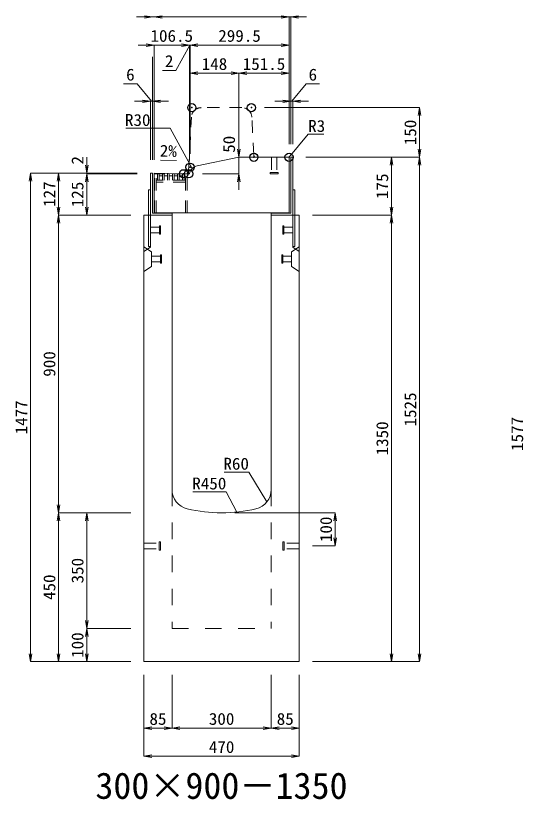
# Model space of a CAD drawing. Units: millimetres at full size. Extents: x -1809 to 57027, y -20349 to 17321.
# Drawn here: x 21277 to 22813, y -12412 to -10043 of the extents above; entities that cross this region are included whole.
import ezdxf
from ezdxf.enums import TextEntityAlignment as Align

# ---------------------------------------------------------------- set-up
doc = ezdxf.new("R2010")
doc.units = ezdxf.units.MM
doc.header["$LTSCALE"] = 50
doc.header["$PDMODE"] = 32
doc.header["$PDSIZE"] = 25
doc.linetypes.add('USER1', pattern=[2, 1, -1])
doc.linetypes.add('USER2', pattern=[1.35, 0.75, -0.6])
for name, color, linetype, lineweight in [('インサート', 3, 'USER2', 9), ('グレーチング', 7, 'USER2', 5), ('受枠', 3, 'Continuous', 5), ('寸法線', 7, 'Continuous', 13), ('引出線', 4, 'Continuous', 13), ('本体', 2, 'Continuous', 13)]:
    doc.layers.add(name, color=color, linetype=linetype, lineweight=lineweight)
doc.layers.add('作業エリア', color=11, linetype='Continuous')
doc.layers.add('文字', color=7, linetype='Continuous')
doc.styles.add('ＭＳ 明朝', font='')
doc.styles.get('ＭＳ 明朝').set_extended_font_data('MS Mincho')

# ---------------------------------------------------------------- blocks, each defined once
blk = doc.blocks.new('open_arrow')
at = {"color": 0, "linetype": 'Continuous', "lineweight": -2}
blk.add_lwpolyline([(7.5, 1.25), (0, 0), (7.5, -1.25)], dxfattribs=at)

msp = doc.modelspace()

# ---------------------------------------------------------------- linework, layer by layer
at = {"layer": 'インサート'}
for p, q in [((22050.5, -10471.05), (22050.5, -10517.05)), ((22050.5, -10471.05), (22067.5, -10471.05)), ((22067.5, -10471.05), (22067.5, -10517.05)), ((22046.5, -10521.05), (22046.5, -10517.05)), ((22046.5, -10517.05), (22071.5, -10517.05)), ((22071.5, -10517.05), (22071.5, -10521.05)), ((22046.5, -10521.05), (22071.5, -10521.05)), ((21685, -10682.55), (21712, -10682.55)), ((21685, -10682.55), (21685, -10699.55)), ((21715, -10678.55), (21712, -10678.55)), ((21712, -10678.55), (21712, -10703.55)), ((21715, -10703.55), (21715, -10678.55)), ((22085, -10678.55), (22088, -10678.55)), ((22085, -10703.55), (22085, -10678.55)), ((22088, -10678.55), (22088, -10703.55)), ((22115, -10682.55), (22088, -10682.55)), ((22115, -10682.55), (22115, -10699.55)), ((21685, -10699.55), (21712, -10699.55)), ((21712, -10703.55), (21715, -10703.55)), ((22088, -10703.55), (22085, -10703.55)), ((22115, -10699.55), (22088, -10699.55)), ((21688.2, -10770.55), (21715.2, -10770.55)), ((21688.2, -10770.55), (21688.2, -10787.55)), ((21718.2, -10766.55), (21715.2, -10766.55)), ((21715.2, -10766.55), (21715.2, -10791.55)), ((21718.2, -10791.55), (21718.2, -10766.55)), ((22081.8, -10766.55), (22084.8, -10766.55)), ((22081.8, -10791.55), (22081.8, -10766.55)), ((22084.8, -10766.55), (22084.8, -10791.55)), ((22111.8, -10770.55), (22084.8, -10770.55)), ((22111.8, -10770.55), (22111.8, -10787.55)), ((21688.2, -10787.55), (21715.2, -10787.55)), ((21715.2, -10791.55), (21718.2, -10791.55)), ((22084.8, -10791.55), (22081.8, -10791.55)), ((22111.8, -10787.55), (22084.8, -10787.55)), ((21711, -11658.55), (21711, -11633.55)), ((21711, -11633.55), (21715, -11633.55)), ((21715, -11658.55), (21715, -11633.55)), ((22085, -11633.55), (22089, -11633.55)), ((22085, -11633.55), (22085, -11658.55)), ((22089, -11633.55), (22089, -11658.55)), ((21665, -11637.55), (21711, -11637.55)), ((21665, -11654.55), (21665, -11637.55)), ((21665, -11654.55), (21711, -11654.55)), ((22135, -11637.55), (22089, -11637.55)), ((22135, -11654.55), (22089, -11654.55)), ((22135, -11637.55), (22135, -11654.55)), ((21715, -11658.55), (21711, -11658.55)), ((22089, -11658.55), (22085, -11658.55))]:
    msp.add_line(p, q, dxfattribs=at)
at = {"layer": 'グレーチング'}
for p, q in [((21697.5, -10639.05), (21697.5, -10521.05)), ((21795.5, -10521.05), (21697.5, -10521.05)), ((21702, -10639.05), (21702, -10521.05)), ((21791, -10540.05), (21702, -10540.05)), ((21706.5, -10540.05), (21706.5, -10521.05)), ((21711, -10540.05), (21711, -10521.05)), ((21721.6, -10527.05), (21711, -10527.05)), ((21721.6, -10540.05), (21721.6, -10521.05)), ((21726.1, -10540.05), (21726.1, -10521.05)), ((21736.7, -10527.05), (21726.1, -10527.05)), ((21736.7, -10540.05), (21736.7, -10521.05)), ((21741.2, -10540.05), (21741.2, -10521.05)), ((21751.8, -10527.05), (21741.2, -10527.05)), ((21751.8, -10540.05), (21751.8, -10521.05)), ((21756.3, -10540.05), (21756.3, -10521.05)), ((21766.9, -10527.05), (21756.3, -10527.05)), ((21766.9, -10540.05), (21766.9, -10521.05)), ((21771.4, -10540.05), (21771.4, -10521.05)), ((21782, -10527.05), (21771.4, -10527.05)), ((21782, -10540.05), (21782, -10521.05)), ((21786.5, -10540.05), (21786.5, -10521.05)), ((21791, -10639.05), (21791, -10521.05)), ((21795.5, -10639.05), (21795.5, -10521.05)), ((21791, -10546.05), (21702, -10546.05))]:
    msp.add_line(p, q, dxfattribs=at)
at = {"layer": '作業エリア'}
for p in [(21810, -10321.05), (21990, -10321.05), (21997.5, -10471.05), (22104, -10471.05), (21804.5, -10501.05), (21785, -10521.05), (21800, -10521.05)]:
    msp.add_point(p, dxfattribs=at)
at = {"layer": '受枠'}
for p, q in [((22109, -10471.05), (22109, -10640.05)), ((22115, -10471.05), (22109, -10471.05)), ((22115, -10471.05), (22115, -10741.05)), ((21685, -10519.05), (21685, -10741.05)), ((21685, -10519.05), (21691, -10519.05)), ((21691, -10519.05), (21691, -10640.05)), ((21679, -10569.05), (21679, -10741.05)), ((21679, -10569.05), (21685, -10569.05)), ((22121, -10569.05), (22115, -10569.05)), ((22121, -10569.05), (22121, -10741.05)), ((21685, -10646.05), (21750, -10646.05)), ((21691, -10640.05), (21750, -10640.05)), ((21750, -10640.05), (21750, -10646.05)), ((22050, -10640.05), (22050, -10646.05)), ((22109, -10640.05), (22050, -10640.05)), ((22115, -10646.05), (22050, -10646.05)), ((21679, -10741.05), (21685, -10741.05)), ((22121, -10741.05), (22115, -10741.05))]:
    msp.add_line(p, q, dxfattribs=at)
at = {"layer": '寸法線'}
for p, q in [((21744, -10046.93), (21643, -10046.93)), ((22104, -10046.93), (21696, -10046.93)), ((22056, -10046.93), (22157, -10046.93)), ((22104, -10431.03), (22104, -10046.93)), ((22104, -10431.03), (22104, -10046.93)), ((22109, -10431.03), (22109, -10046.93)), ((21802.57, -10131.93), (21648, -10131.93)), ((21696, -10479.25), (21696, -10131.93)), ((21852.5, -10131.93), (21754.57, -10131.93)), ((21803.53, -10131.93), (21761.69, -10208.3)), ((21802.57, -10481.03), (21802.57, -10131.93)), ((22104, -10131.93), (21804.5, -10131.93)), ((21804.5, -10461.03), (21804.5, -10131.93)), ((22104, -10431.03), (22104, -10131.93)), ((21691, -10479.03), (21691, -10166.91)), ((21696, -10479.25), (21696, -10176.93)), ((21696, -10479.25), (21696, -10176.93)), ((21802.57, -10481.03), (21802.57, -10178.69)), ((21804.5, -10461.03), (21804.5, -10176.93)), ((21761.69, -10208.3), (21721.28, -10208.3)), ((21804.5, -10216.93), (21952.5, -10216.93)), ((21804.5, -10461.03), (21804.5, -10216.93)), ((21952.5, -10431.03), (21952.5, -10216.93)), ((21952.5, -10216.93), (22104, -10216.93)), ((21952.5, -10431.03), (21952.5, -10216.93)), ((22104, -10431.03), (22104, -10216.93)), ((21644.67, -10249.13), (21603.44, -10249.13)), ((21688, -10301.93), (21644.67, -10249.13)), ((22112, -10301.93), (22155.33, -10249.13)), ((22155.33, -10249.13), (22196.56, -10249.13)), ((21739, -10301.93), (21637, -10301.93)), ((21685, -10479.03), (21685, -10301.93)), ((21691, -10479.03), (21691, -10301.93)), ((22061, -10301.93), (22163, -10301.93)), ((22109, -10431.03), (22109, -10301.93)), ((22115, -10431.03), (22115, -10301.93)), ((22030.02, -10321.05), (22498.78, -10321.05)), ((22498.78, -10321.05), (22498.78, -10471.05)), ((21952.5, -10423.05), (21952.5, -10569.05)), ((21492.06, -10471.05), (21492.06, -10569.05)), ((22155.02, -10471.05), (22413.78, -10471.05)), ((22155.02, -10471.05), (22498.78, -10471.05)), ((22155.02, -10471.05), (22498.78, -10471.05)), ((22413.78, -10471.05), (22413.78, -10646.05)), ((22498.78, -10471.05), (22498.78, -11996.05)), ((21322.06, -11996.05), (21322.06, -10519.05)), ((21644.98, -10519.05), (21322.06, -10519.05)), ((21407.06, -10519.05), (21407.06, -10646.05)), ((21644.98, -10519.05), (21407.06, -10519.05)), ((21644.98, -10519.05), (21492.06, -10519.05)), ((21644.98, -10521.05), (21492.06, -10521.05)), ((21492.06, -10521.05), (21492.06, -10646.05)), ((21644.98, -10521.05), (21492.06, -10521.05)), ((21842.59, -10521.05), (21952.5, -10521.05)), ((21624.98, -10646.05), (21407.06, -10646.05)), ((21407.06, -10646.05), (21407.06, -11546.05)), ((21624.98, -10646.05), (21407.06, -10646.05)), ((21624.98, -10646.05), (21492.06, -10646.05)), ((22175.02, -10646.05), (22413.78, -10646.05)), ((22175.02, -10646.05), (22413.78, -10646.05)), ((22413.78, -10646.05), (22413.78, -11996.05)), ((21624.98, -11546.05), (21407.06, -11546.05)), ((21407.06, -11996.05), (21407.06, -11546.05)), ((21624.98, -11546.05), (21407.06, -11546.05)), ((21492.06, -11546.05), (21492.06, -11896.05)), ((21624.98, -11546.05), (21492.06, -11546.05)), ((21940.02, -11546.05), (22243.78, -11546.05)), ((22243.78, -11546.05), (22243.78, -11646.05)), ((22175.02, -11646.05), (22243.78, -11646.05)), ((21624.98, -11896.05), (21492.06, -11896.05)), ((21492.06, -11896.05), (21492.06, -11996.05)), ((21624.98, -11896.05), (21492.06, -11896.05)), ((21624.98, -11996.05), (21322.06, -11996.05)), ((21624.98, -11996.05), (21407.06, -11996.05)), ((21624.98, -11996.05), (21492.06, -11996.05)), ((22175.02, -11996.05), (22413.78, -11996.05)), ((22175.02, -11996.05), (22498.78, -11996.05)), ((21665, -12036.07), (21665, -12197.21)), ((21665, -12036.07), (21665, -12282.21)), ((21750, -12036.07), (21750, -12197.21)), ((21750, -12036.07), (21750, -12197.21)), ((22050, -12036.07), (22050, -12197.21)), ((22050, -12036.07), (22050, -12197.21)), ((22135, -12036.07), (22135, -12197.21)), ((22135, -12036.07), (22135, -12282.21)), ((21665, -12197.21), (21750, -12197.21)), ((21750, -12197.21), (22050, -12197.21)), ((22050, -12197.21), (22135, -12197.21)), ((21665, -12282.21), (22135, -12282.21))]:
    msp.add_line(p, q, dxfattribs=at)
at = {"layer": '引出線'}
for points in [[(21810.6, -10505.19), (21744.87, -10383.51), (21684.87, -10383.51), (21610.2, -10383.51)], [(22103.12, -10471.93), (22161.85, -10401.57), (22209.57, -10401.57)], [(21764, -10481.04), (21715.26, -10480.06), (21764, -10481.04)], [(22037.07, -11512.74), (21982.66, -11422.84), (21907.98, -11422.84)], [(21946.44, -11543.65), (21914.22, -11482.51), (21813.21, -11482.51)]]:
    msp.add_lwpolyline(points, dxfattribs=at)
at = {"layer": '本体', "linetype": 'USER2', "lineweight": 9}
for p, q in [((21961.46, -10321.05), (21838.54, -10321.05)), ((21800.33, -10514.4), (21808.57, -10349.56)), ((21997.17, -10464.4), (21991.43, -10349.56)), ((21685, -10743.05), (21685, -10646.05)), ((22115, -10743.05), (22115, -10646.05)), ((21665, -10755.55), (21685, -10743.05)), ((22135, -10755.55), (22115, -10743.05))]:
    msp.add_line(p, q, dxfattribs=at)
at = {"layer": '本体'}
for p, q in [((21952.5, -10471.05), (21826.19, -10496.66)), ((22101, -10471.05), (21952.5, -10471.05)), ((22104, -10474.05), (22104, -10639.05)), ((21696, -10639.05), (21696, -10519.27)), ((21696, -10519.27), (21785, -10521.05)), ((21785, -10521.05), (21802.57, -10521.05)), ((21665, -10646.05), (21665, -11996.05)), ((21665, -10646.05), (21750, -10646.05)), ((22104, -10639.05), (21696, -10639.05)), ((21750, -10646.05), (21750, -11475.53)), ((22050, -10646.05), (22050, -11475.53)), ((22050, -10646.05), (22135, -10646.05)), ((22135, -10646.05), (22135, -11996.05)), ((21665, -11996.05), (22135, -11996.05))]:
    msp.add_line(p, q, dxfattribs=at)
at = {"layer": '本体', "lineweight": 9}
for p, q in [((21665, -10742.05), (21688.2, -10756.55)), ((21688.2, -10756.55), (21688.2, -10801.55)), ((22134.58, -10742.31), (22111.8, -10756.55)), ((22111.8, -10756.55), (22111.8, -10801.55)), ((21688.2, -10801.55), (21665, -10816.05)), ((22111.8, -10801.55), (22135, -10816.05))]:
    msp.add_line(p, q, dxfattribs=at)
at = {"layer": '本体', "linetype": 'USER1', "lineweight": 15}
for p, q in [((21750, -11475.53), (21750, -11896.05)), ((22050, -11475.53), (22050, -11896.05)), ((21750, -11896.05), (22050, -11896.05))]:
    msp.add_line(p, q, dxfattribs=at)
at = {"layer": '本体', "linetype": 'USER2', "lineweight": 9}
for centre, radius, start, end in [((21838.54, -10351.05), 30, 90, 177.13759), ((21961.46, -10351.05), 30, 2.86241, 90), ((22004.16, -10464.05), 7, 182.86241, 270), ((21793.34, -10514.05), 7, 270, 357.13759)]:
    msp.add_arc(centre, radius, start, end, dxfattribs=at)
at = {"layer": '本体'}
for centre, radius, start, end in [((22101, -10474.05), 3, 0, 90), ((21832.15, -10526.06), 30, 101.45875, 170.39512), ((21810, -11475.53), 60, 180, 256.65764), ((21990, -11475.53), 60, 283.34236, 0), ((21900, -11096.05), 450, 256.65764, 283.34236)]:
    msp.add_arc(centre, radius, start, end, dxfattribs=at)

# ---------------------------------------------------------------- block references
at = {"layer": '寸法線', "xscale": 3.2, "yscale": 3.2}
for p, rotation in [((21691, -10046.93), 180), ((22104, -10046.93), 180), ((22104, -10046.93), 180), ((21696, -10131.93), 180), ((21802.57, -10131.93), 180), ((21802.57, -10131.93), 180), ((22104, -10131.93), 180), ((21952.5, -10216.93), 180), ((22104, -10216.93), 180), ((21685, -10301.93), 180), ((22109, -10301.93), 180), ((22498.78, -10321.05), 270), ((21952.5, -10471.05), 90), ((22498.78, -10471.05), 90), ((22413.78, -10471.05), 270), ((22498.78, -10471.05), 270), ((21492.06, -10519.05), 90), ((21322.06, -10519.05), 270), ((21407.06, -10519.05), 270), ((21492.06, -10521.05), 270), ((21492.06, -10521.05), 270), ((21952.5, -10521.05), 270), ((21407.06, -10646.05), 90), ((21492.06, -10646.05), 90), ((22413.78, -10646.05), 90), ((21407.06, -10646.05), 270), ((22413.78, -10646.05), 270), ((21407.06, -11546.05), 90), ((21407.06, -11546.05), 270), ((21492.06, -11546.05), 270), ((22243.78, -11546.05), 270), ((22243.78, -11646.05), 90), ((21492.06, -11896.05), 90), ((21492.06, -11896.05), 270), ((21322.06, -11996.05), 90), ((21407.06, -11996.05), 90), ((21492.06, -11996.05), 90), ((22413.78, -11996.05), 90), ((22498.78, -11996.05), 90), ((21750, -12197.21), 180), ((22050, -12197.21), 180), ((22135, -12197.21), 180), ((22135, -12282.21), 180)]:
    msp.add_blockref('open_arrow', p, dxfattribs=dict(at, rotation=rotation))
for p in [(21696, -10046.93), (21696, -10046.93), (22109, -10046.93), (21804.5, -10131.93), (21804.5, -10131.93), (21804.5, -10216.93), (21952.5, -10216.93), (21691, -10301.93), (22115, -10301.93), (21665, -12197.21), (21750, -12197.21), (22050, -12197.21), (21665, -12282.21)]:
    msp.add_blockref('open_arrow', p, dxfattribs=at)
at = {"layer": '引出線', "xscale": 0.0533, "yscale": 0.0533}
for p, rotation in [((22103.12, -10471.93), 50.2), ((21764, -10481.04), 178.9), ((21810.6, -10505.19), 118.4), ((22037.07, -11512.74), 121.2), ((21946.44, -11543.65), 117.8)]:
    msp.add_blockref('open_arrow', p, dxfattribs=dict(at, rotation=rotation))

# ---------------------------------------------------------------- texts
at = {"layer": '寸法線', "style": 'ＭＳ 明朝', "width": 1.05}
for s, p in [('106.5', (21749.28, -10103.91)), ('299.5', (21954.25, -10103.91)), ('2', (21741.48, -10180.28)), ('148', (21878.5, -10188.91)), ('151.5', (22028.25, -10188.91)), ('6', (21624.05, -10221.11)), ('6', (22175.95, -10221.11)), ('85', (21707.5, -12169.19)), ('300', (21900, -12169.19)), ('85', (22092.5, -12169.19)), ('470', (21900, -12254.19))]:
    msp.add_text(s, height=36.03, dxfattribs=at).set_placement(p, align=Align.MIDDLE_CENTER)
for s, p in [('150', (22470.76, -10396.05)), ('50', (21922.5, -10431.79)), ('2', (21464.06, -10480.2)), ('175', (22385.76, -10558.55)), ('127', (21379.04, -10582.55)), ('125', (21464.04, -10583.55)), ('900', (21379.04, -11096.05)), ('1525', (22470.76, -11233.55)), ('1477', (21294.04, -11257.55)), ('1350', (22385.76, -11321.05)), ('1577', (22794.04, -11307.55)), ('100', (22215.76, -11596.05)), ('350', (21464.04, -11721.05)), ('450', (21379.04, -11771.05)), ('100', (21464.04, -11946.05))]:
    msp.add_text(s, height=36.03, rotation=90, dxfattribs=at).set_placement(p, align=Align.MIDDLE_CENTER)
at = {"layer": '引出線', "style": 'ＭＳ 明朝', "width": 1.05}
for s, p in [('R30', (21684.87, -10340.31)), ('R60', (21982.66, -11379.64)), ('R450', (21914.22, -11439.31))]:
    msp.add_text(s, height=36.03, dxfattribs=at).set_placement(p, align=Align.TOP_RIGHT)
msp.add_text('R3', height=36.03, dxfattribs=at).set_placement((22161.85, -10358.37), align=Align.TOP_LEFT)
msp.add_text('2%', height=36.03, rotation=358.854, dxfattribs=at).set_placement((21764.94, -10434.14), align=Align.TOP_RIGHT)
at = {"layer": '文字', "style": 'ＭＳ 明朝'}
msp.add_text('300×900－1350', height=80.06, dxfattribs=at).set_placement((21899.52, -12371.03), align=Align.MIDDLE_CENTER)

doc.saveas('drawing.dxf')
